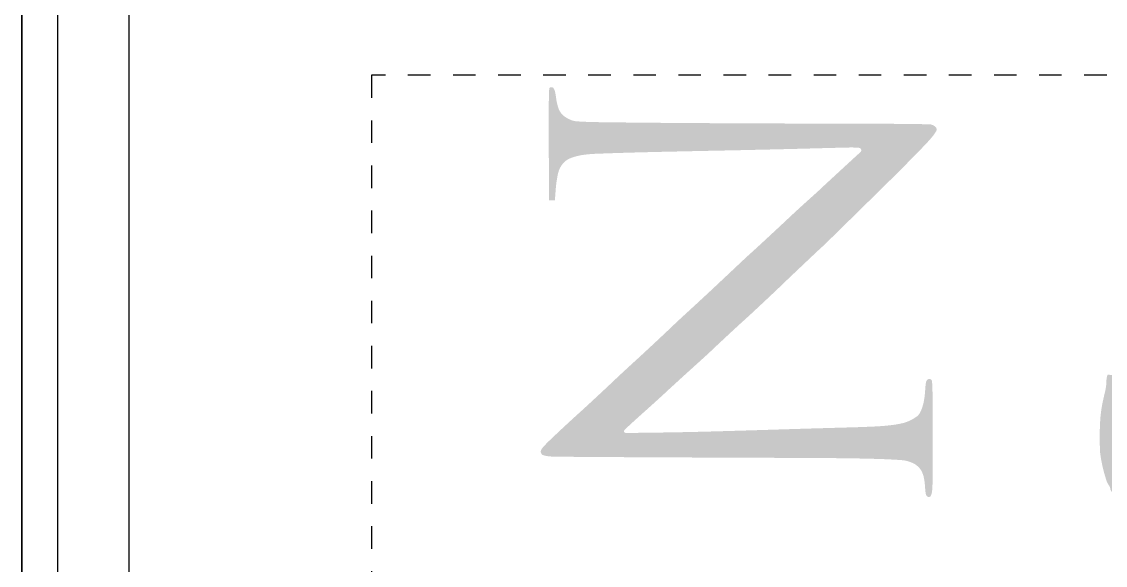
# Model space of a CAD drawing. Header units: inches. Extents: x 1062 to 6528, y -11616 to 5280.
# Drawn here: x 4770 to 4830.6, y -4556.4 to -4526 of the extents above; entities that cross this region are included whole.
import ezdxf
from ezdxf.enums import TextEntityAlignment as Align

# ---------------------------------------------------------------- set-up
doc = ezdxf.new("R2010")
doc.units = ezdxf.units.IN
doc.header["$LTSCALE"] = 24
doc.header["$MEASUREMENT"] = 0
doc.linetypes.add('DASH', pattern=[0.1236, 0.0618, -0.0618])
doc.linetypes.add('HIDDEN', pattern=[0.375, 0.25, -0.125])
doc.layers.get('Defpoints').update_dxf_attribs({"color": 3, "linetype": 'HIDDEN'})
doc.layers.add('TB', color=5, linetype='CONTINUOUS')
doc.styles.add('ROMANT', font='times.ttf')

# ---------------------------------------------------------------- blocks, each defined once
blk = doc.blocks.new('CAMDEN LOGO')
at = {"layer": 'TB', "true_color": 0x284b69}
h = blk.add_hatch(color=139, dxfattribs=at)
h.dxf.hatch_style = 1
edge = h.paths.add_edge_path()
edge.add_arc((107.1834845945577, 29.16286204242576), 0.1788230601192235, 134.9999653554437, 160.8934864134729)
edge.add_arc((108.2370124103554, 28.79791041466351), 1.293771735739953, 160.8934539102967, 166.9088165929871)
edge.add_arc((108.7525077246028, 28.67803587700288), 1.823021510219944, 166.9088583300401, 172.3264254826773)
edge.add_arc((110.3888024982643, 28.45757253249033), 3.474101360674132, 172.326490249373, 175.6700347105698)
edge.add_arc((112.2682913231274, 28.31527539486925), 5.358969185771497, 175.6701508376098, 179.586967306098)
edge.add_arc((6266.88984467935, -16.04665028835896), 6160.140398732012, 179.5870245829019, 179.6154432893948)
edge.add_arc((1956.273302107312, 12.88615021345063), 1849.426758968881, 179.6154573192836, 179.723860926038)
edge.add_arc((3458.924037394541, 5.644233173530694), 3352.094945103672, 179.7238646589813, 179.793307141626)
edge.add_arc((-3483.97340713532, 30.69028893399135), 3590.847675296449, 359.67574185303755, 359.7933127822847, ccw=False)
edge.add_arc((-34.19960697880288, 11.16664093147594), 141.0186295207984, 358.44728550581556, 359.67569525475926, ccw=False)
edge.add_arc((64.90822758718059, 8.480160132425425), 41.87439090129033, 356.11520234954054, 358.4472892644383, ccw=False)
edge.add_arc((104.5738081740074, 5.786601873558055), 2.117460192498756, 335.6774675575431, 356.1152966267387, ccw=False)
edge.add_arc((105.2352980182204, 5.487613219045699), 1.391538000028679, 318.80238699214186, 335.67751657252245, ccw=False)
edge.add_arc((105.4276560091821, 5.319230280578182), 1.135892912740424, 299.15331578634266, 318.8024022500477, ccw=False)
edge.add_arc((105.2467892803897, 5.643474224230914), 1.507170313855903, 282.5216304459708, 299.15329811145153, ccw=False)
edge.add_arc((104.7788353775677, 7.750520357822353), 3.66555495618572, 273.9591854960071, 282.52160600539037, ccw=False)
edge.add_arc((106.2432707559856, -13.40843179344253), 17.54401427840944, 93.959194572099, 95.33015163152021)
edge.add_arc((104.7126759006387, 2.997001562860675), 1.067334873280145, 95.3301081413037, 105.8886609806264)
edge.add_arc((104.4912448595587, 3.774923893028443), 0.2585117419823826, 105.8885602796253, 132.1184886196137)
edge.add_arc((104.4443049916072, 3.826839701111709), 0.1885217260355378, 132.1185118917909, 165.3449414300047)
edge.add_arc((104.4046405704657, 3.837212324371279), 0.1475234624399163, 165.3449802914053, 246.473559662997)
edge.add_arc((104.766740589831, 4.668932383975942), 1.054647864916191, 246.4734912224733, 265.6900255634798)
edge.add_arc((105.5304058002175, 14.80149205087255), 11.2159445320132, 265.6899222492971, 269.8078996585373)
edge.add_arc((108.0091952025896, 753.7368129803881), 750.1554230511179, 269.8078011305854, 270.010857320047)
edge.add_arc((107.9630822572444, 997.5441681120067), 993.9627825435495, 270.0108522722053, 270.1440076488109)
edge.add_arc((110.3787389781482, 36.43095891865536), 32.84653760575753, 270.1440384004512, 271.7120848261704)
edge.add_arc((110.9883814074465, 16.0348637154473), 12.44133328357687, 271.7121092485019, 274.0444253227857)
edge.add_arc((111.8550007590666, 3.778206901607717), 0.1540770661451856, 274.0444234647217, 327.7553193188945)
edge.add_arc((111.7130285020357, 3.867766605073626), 0.3219373123375512, 327.755273082088, 339.6031003766757)
edge.add_arc((111.8682240349253, 3.810059654903142), 0.1563603044911968, 339.6030344542111, 359.9376354983707)
edge.add_arc((111.8683657531492, 3.810059562971816), 0.156218586252297, 359.9376126398309, 380.283355433713)
edge.add_arc((111.7138028937607, 3.752936236671957), 0.3209995072036311, 20.28332662140201, 32.15538232838529)
edge.add_arc((111.8527654181871, 3.840294575583783), 0.1568591326087735, 32.15537607974653, 65.79750765779013)
edge.add_arc((111.6708122856744, 3.435477843654354), 0.6006873976864533, 65.79749782181176, 78.19565507335545)
edge.add_arc((111.439215097409, 2.327309922110288), 1.732797551315583, 78.19561808739142, 84.95982649322973)
edge.add_arc((110.3585773795912, -9.92542319497855), 14.03309212973144, 84.95980593119734, 86.4091406488968)
edge.add_arc((111.6056731017015, 9.947152829134922), 5.878575946409639, 261.2609292885709, 266.4091203076687, ccw=False)
edge.add_arc((111.275223840923, 7.797485448317701), 3.703658347492022, 253.9836580039154, 261.26098373384247, ccw=False)
edge.add_arc((110.9976809243426, 6.830620966750786), 2.697747319486883, 245.5839742175366, 253.983668579919, ccw=False)
edge.add_arc((110.2692985995272, 5.226100926019825), 0.9356391014137679, 227.0789437409686, 245.5838933292874, ccw=False)
edge.add_arc((110.0245652922786, 4.962930607560423), 0.5762604595960391, 216.0312614565147, 227.0789483575063, ccw=False)
edge.add_arc((111.7645363199026, 6.22854306556647), 2.727835248171252, 212.5444829994735, 216.0312351005976, ccw=False)
edge.add_arc((112.0795677876276, 6.429582733482818), 3.101548739674076, 209.0980340733478, 212.5444591736701, ccw=False)
edge.add_arc((111.8355282181938, 6.293761158418448), 2.822258905095265, 205.3988484442421, 209.0980010692937, ccw=False)
edge.add_arc((111.5569209650639, 6.161473348802502), 2.513840251206681, 192.2745579452254, 205.3988027075009, ccw=False)
edge.add_arc((116.2462048299831, 7.181713639119806), 7.312826958394083, 186.3562426120696, 192.2744975062187, ccw=False)
edge.add_arc((125.2536596743084, 8.185091149285398), 16.37599468278481, 182.5734416920197, 186.3562238678525, ccw=False)
edge.add_arc((201.711922334569, 11.62161657656432), 92.91144814088142, 181.5265953581216, 182.5734965596606, ccw=False)
edge.add_arc((-522.2749924266391, -7.673482909180592), 631.3325394832203, 1.526644584714503, 1.619234559370256)
edge.add_arc((-1157.688705592268, -25.63587077639343), 1267.000089588466, 1.619243368906109, 1.674247316182593)
edge.add_arc((-1154.502787493414, -25.54204247969349), 1263.812790201357, 1.674215337869576, 1.72921928514606)
edge.add_arc((-502.369948351834, -5.854851843476212), 611.3828511569953, 1.729268759834553, 1.823921382208564)
edge.add_arc((1141.892585869125, 46.50605307215366), 1033.713178200136, 181.5702542823865, 181.823959890436, ccw=False)
edge.add_arc((348.7177912109455, 24.7626010902122), 240.2404108129953, 180.8203282164413, 181.5702127026325, ccw=False)
edge.add_arc((1038.013183215666, 34.63121338243596), 929.6064434453377, 180.6687766018504, 180.82026662082, ccw=False)
edge.add_arc((108.5958073041265, 23.78223234993604), 0.1257502430896133, 108.59097908046999, 180.6687702466641, ccw=False)
edge.add_arc((108.5727603012283, 23.85075085864682), 0.05345950801077792, 63.03159813090667, 108.5909931441266, ccw=False)
edge.add_arc((108.354690664637, 23.42217961104816), 0.5343209024575492, 54.62212809091301, 63.03166408008718, ccw=False)
edge.add_arc((108.2486416791407, 23.27283255111442), 0.7174900364177469, 46.74749495307708, 54.622105953889616, ccw=False)
edge.add_arc((107.9968724602695, 23.00521767252812), 1.0849209317068, 40.9710034781254, 46.747486355015496, ccw=False)
edge.add_arc((117.1419163831488, 30.9467560439974), 11.02705083415082, 220.9709834156949, 221.5925265080509)
edge.add_arc((119.9027860725164, 33.39734708501427), 14.71863557404521, 221.5925851481191, 222.0931202821196)
edge.add_arc((118.9640106463939, 32.54931107743383), 13.45354096461608, 222.0931454105372, 222.5989517308444)
edge.add_arc((111.8544104927978, 26.01193750020954), 3.795193920104447, 222.5989388037276, 223.8963305760031)
edge.add_arc((105.998823996686, 20.37771806071092), 4.330833516840652, 42.61071198194509, 43.89618661049229, ccw=False)
edge.add_arc((82.41644147183615, -1.315539896528577), 36.37340217710416, 42.342347015079326, 42.610720323650526, ccw=False)
edge.add_arc((79.5703958867307, -3.90915898159156), 40.22396517860556, 42.06075389271223, 42.34241980298532, ccw=False)
edge.add_arc((77.21958404238103, -6.03039052356857), 43.39034159047688, 41.79470490289458, 42.06078638340108, ccw=False)
edge.add_arc((307.8340517020279, 200.1243064444259), 265.9360099800119, 221.7946908950063, 221.9438890837816)
edge.add_arc((287.2398649612651, 181.6173088897305), 238.2479351840592, 221.9438183095246, 222.1058507469904)
edge.add_arc((294.7856525752832, 188.4367966639053), 248.4186934751809, 222.1058414553211, 222.2392260149674)
edge.add_arc((121.0388880198352, 30.67597786823197), 13.73504653623092, 222.239264555003, 223.3377308282461)
edge.add_arc((89.66076747671741, 1.067703953572817), 29.40700178120393, 42.52366412241349, 43.33771913418332, ccw=False)
edge.add_arc((-151.571330637129, -220.1635621715378), 356.7236653834618, 42.39273121643862, 42.523594762624214, ccw=False)
edge.add_arc((-130.4688579573149, -200.8989222205865), 328.1502388200924, 42.237759192275576, 42.39268695647962, ccw=False)
edge.add_arc((-35.10602812786874, -114.314759399017), 199.3446233968124, 42.012734848521916, 42.23779259810652, ccw=False)
edge.add_arc((185.5797549704293, 84.48047008556631), 97.67685415579942, 222.0127446871507, 222.2327604128921)
edge.add_arc((181.028120664434, 80.3484335096249), 91.52940744096551, 222.2327039241249, 222.4637204288792)
edge.add_arc((174.4455642331768, 74.32426604690374), 82.60636744390881, 222.4637054972005, 222.6846379545657)
edge.add_arc((121.2001916653508, 25.21728416017905), 10.17318878999719, 222.684671249863, 223.7178217474974)
edge.add_arc((72.34990438352543, -21.49406995652313), 57.41602019289764, 43.08889157042978, 43.71776846798491, ccw=False)
edge.add_arc((-71.41202352150322, -155.9711782808732), 254.2702418346958, 42.88045655631299, 43.08878395324359, ccw=False)
edge.add_arc((-79.61513416175421, -163.5880707914908), 265.4643507963579, 42.683478274611275, 42.88034652459652, ccw=False)
edge.add_arc((88.20157202119208, -8.820837225936572), 37.17649860174775, 41.84374664510818, 42.68346983193322, ccw=False)
edge.add_arc((138.9660731366375, 36.63771126941984), 30.96683713115216, 221.843819832094, 222.9173057063885)
edge.add_arc((336.3959335342934, 220.2124349452296), 300.5558371835992, 222.9173642339673, 223.1195036916731)
edge.add_arc((316.8862767221135, 201.9430347746164), 273.8276181723393, 223.1194845242046, 223.3459173711633)
edge.add_arc((166.4547565723096, 59.95572151060063), 66.97008414828494, 223.34589716923, 223.9905875798431)
edge.add_arc((63.33962636554588, -39.58879996394697), 76.35417002093014, 43.51212361029832, 43.99065726536429, ccw=False)
edge.add_arc((-455.5859782456664, -532.2395673648431), 791.8879300503249, 43.42618149464403, 43.51212515988499, ccw=False)
edge.add_arc((-888.8414226581117, -942.3220833222329), 1388.442998762171, 43.37547287003417, 43.42612233829908, ccw=False)
edge.add_arc((108.7216689373445, 0.2178634695958692), 16.03137209478774, 42.150232064131615, 43.37543334136012, ccw=False)
edge.add_arc((132.9211827457511, 22.12237657344147), 16.60946372294042, 222.1502479482077, 224.4200033384968)
edge.add_arc((2240.75814425023, 2087.709005439629), 2967.816806088975, 224.4199768193362, 224.4775017807593)
edge.add_arc((1124.451704800851, 991.577131427721), 1403.32163128749, 224.4774465215137, 224.5931839862915)
edge.add_arc((200.73606212915, 80.88653750776524), 106.1678445795797, 224.5931969584653, 225.3579781846563)
edge.add_arc((251.520333829083, 132.3093737486891), 178.440594210085, 225.3579728830371, 225.9123657642528)
edge.add_arc((134.6167351159975, 11.6221147556914), 10.41718549774931, 225.9123876906579, 230.307122793298)
edge.add_arc((129.6998236971749, 5.698172262985764), 2.718541944666716, 230.3071798408554, 239.6604469985259)
edge.add_arc((128.4385784967963, 3.543226203767091), 0.2216374663924091, 239.6604447571947, 298.1549774641364)
edge.add_arc((128.438329349794, 3.543692024676119), 0.2221657308433068, 298.1549426977515, 315.8135390201397)
edge.add_arc((128.1446090445925, 3.829188253002911), 0.6317749520243219, 315.8134919882154, 323.9112852882499)
edge.add_arc((128.0781667630954, 3.877619339512563), 0.7139950645919823, 323.9112473914438, 331.6846774690076)
edge.add_arc((128.1970528893544, 3.813565480577864), 0.5789513388582752, 331.6846128411071, 340.7813817786476)
edge.add_arc((128.122374576642, 3.839598679297268), 0.6580372277681241, 340.7813615325799, 359.1362540223554)
edge.add_arc((-340.629869537288, 10.90616079462691), 469.4635434475383, 359.1363165435858, 359.3196629989137)
edge.add_arc((-119.2142530098017, 8.276949569908226), 248.0323171177617, 359.3196565082712, 359.7844392344984)
edge.add_arc((-1084.185387544246, 11.90798484186476), 1213.010283136557, 359.7844127728581, 359.9276522029898)
edge.add_arc((1538.089297265176, 8.598025659730155), 1409.266490665817, 179.8108179306473, 179.9277013107202, ccw=False)
edge.add_arc((2372.228708222452, 5.846183682431302), 2243.41044079846, 179.7283725719378, 179.8108784908723, ccw=False)
edge.add_arc((2255.969516769251, 6.398173722702012), 2127.149938951794, 179.6452013294228, 179.7283947976217, ccw=False)
edge.add_arc((911.0697118562366, 14.72706382714782), 782.2243441085733, 179.4696924637036, 179.6452466977958, ccw=False)
edge.add_arc((1700.023965560883, 7.427419748609594), 1571.212366348691, 179.3586414659008, 179.4697952694408, ccw=False)
edge.add_arc((193.566966861812, 24.29115995401318), 64.66098167470483, 178.2347632426, 179.3586682439083, ccw=False)
edge.add_arc((147.4196202227813, 25.71336404369222), 18.49172495234199, 176.0121888339601, 178.2347370368009, ccw=False)
edge.add_arc((130.2008493623307, 26.91373801462132), 1.231163906573235, 159.9444629801447, 176.0122406386602, ccw=False)
edge.add_arc((130.9790398175455, 26.62964699268886), 2.059588974596834, 146.4954576532338, 159.9445066440496, ccw=False)
edge.add_arc((130.1626192789099, 27.17011647187761), 1.080482364548207, 124.70096633700399, 146.4954323382763, ccw=False)
edge.add_arc((130.3141532246773, 26.95128267878707), 1.346660435992117, 105.6669872152774, 124.7009937279827, ccw=False)
edge.add_arc((131.0672400738713, 24.26616157794658), 4.135390456734808, 97.41953112825621, 105.66701966421971, ccw=False)
edge.add_arc((129.8035496266211, 33.97013814461351), 5.650521598504505, 277.4195319150219, 281.3500953404916)
edge.add_arc((130.7803476232875, 29.10389025894116), 0.6872058911268728, 281.3500657116726, 299.8944055050857)
edge.add_arc((131.0278582074907, 28.6733591857155), 0.1905989093956383, 299.894360695528, 341.7791225736551)
edge.add_arc((131.0111750550541, 28.67885117358256), 0.2081627787278186, 341.7790939469977, 380.9935607219388)
edge.add_arc((131.1149515178404, 28.71867386135287), 0.09700792867781037, 20.99355129019535, 87.24556805085882)
edge.add_arc((129.9912170628868, 5.362118578916153), 23.48058023461259, 87.24550029447232, 88.61714487863273)
edge.add_arc((129.6299204335255, -9.603644077267091), 38.45070338491603, 88.61711183142279, 90.01465316267148)
edge.add_arc((129.8266001448128, -773.6526694805887), 802.4997541026006, 90.0147443558059, 90.16829702192437)
edge.add_line((127.4693911907571, 28.8436226608018), (123.7720419683974, 28.83275870065572))
edge.add_line((123.7720419683974, 28.83275870065572), (123.7720419683974, 28.63752174950909))
edge.add_line((123.7720419683974, 28.63752174950915), (123.7720419683974, 28.44228479836252))
edge.add_line((123.7720419683974, 28.44228479836616), (124.4879107892666, 28.3893279467905))
edge.add_arc((123.9370789496015, 20.94318284579774), 7.466491316582362, 77.5947529513519, 85.76922587532022, ccw=False)
edge.add_arc((125.2109557392805, 26.73458322231906), 1.536644742138174, 51.20035202105902, 77.59470995147558, ccw=False)
edge.add_arc((125.406992244004, 26.9784072758184), 1.223786179445907, 20.6041103223061, 51.200330091208116, ccw=False)
edge.add_arc((122.8268628322785, 26.00838476964745), 3.980235243682368, 7.893429316603772, 20.604169162277117, ccw=False)
edge.add_arc((119.2783428086086, 25.51640678140998), 7.562697623005846, 2.339538188775691, 7.893391180748893, ccw=False)
edge.add_arc((-38.96417789954103, 19.05153972500401), 165.9372216668843, 1.7500159986564086, 2.339473678498905, ccw=False)
edge.add_arc((-184.9313262927808, 14.59156126760681), 311.9724907557733, 1.2715260200212128, 1.7500596750871864, ccw=False)
edge.add_arc((-2162.490181501591, -29.30461045915192), 2290.018470935783, 1.1615770495034212, 1.271584937719922, ccw=False)
edge.add_arc((797.0374626644052, 30.70389645945679), 670.1174883551624, 181.1616423048981, 181.2835677121994)
edge.add_arc((1335.764900377018, 42.77683301125947), 1208.980186951913, 181.2836665001276, 181.3620471234455)
edge.add_arc((1303.022833477289, 41.9993842983163), 1176.228891248738, 181.3620982135202, 181.4409372030204)
edge.add_arc((632.2128773449303, 25.12535328371078), 505.2067379863591, 181.4409136480309, 181.5891951047201)
edge.add_arc((-252.1024220440268, 0.5912043099392861), 379.4488295648026, 1.2770298316040112, 1.5891770453757772, ccw=False)
edge.add_arc((121.7562219605952, 8.92528479643292), 5.497305173565338, -5.19153580957061, 1.2770437596303168, ccw=False)
edge.add_arc((127.0698380213316, 8.442499215536571), 0.1618016773581313, 288.13832937885286, 354.8084986583263, ccw=False)
edge.add_arc((127.0694155000956, 8.443787983608132), 0.1631579395863091, 221.8710530837854, 288.138440318306, ccw=False)
edge.add_arc((90.5786471587171, -24.26434056494915), 48.84090155851101, 41.87113806683479, 42.57197785724159)
edge.add_arc((-417.5133437202767, -491.0204021059135), 738.7819803330781, 42.57197426823205, 42.66846035523164)
edge.add_arc((-665.5310344525287, -719.6311388216952), 1076.088434255445, 42.66843101986887, 42.73626922083112)
edge.add_arc((111.8261579817945, -1.394947694480635), 17.71825758080909, 42.73628207569283, 44.0247359908263)
edge.add_arc((127.2438958566563, 13.50666433187271), 3.723866431563908, 222.348824529685, 224.0248107951965, ccw=False)
edge.add_arc((212.2941204439476, 91.02917512065602), 118.8033189039548, 222.2116062216896, 222.3488868929842, ccw=False)
edge.add_arc((202.606592426484, 82.24158760293369), 105.7239499029584, 222.0276135408646, 222.211647545105, ccw=False)
edge.add_arc((235.4473024280805, 111.839990259833), 149.9345557938165, 221.8859281036725, 222.0275632525976, ccw=False)
edge.add_arc((74.70044894395232, -32.31856283584003), 65.9849647125493, 41.8858618024109, 42.24269962886398)
edge.add_arc((45.69129500283634, -58.66170603331452), 105.1703217466755, 42.24263029357603, 42.49427325607027)
edge.add_arc((49.75054548197659, -54.94273627654715), 99.66502879365183, 42.49423157646008, 42.74816636734656)
edge.add_arc((95.95443128951592, -12.23503809447729), 36.74645802375502, 42.74815771830681, 43.28284096265045)
edge.add_arc((268.2060379187697, 149.9891614792085), 199.8699127405774, 223.0295656862352, 223.2828129286093, ccw=False)
edge.add_arc((359.1922742997795, 234.9228129798824), 324.3376610451298, 222.853297184208, 223.0295389672494, ccw=False)
edge.add_arc((350.0896628440651, 226.4781281835798), 311.9211302652798, 222.6832658920333, 222.8533197344197, ccw=False)
edge.add_arc((164.9845806497642, 55.76816423240851), 60.11608018413653, 222.1073431526053, 222.6832791158953, ccw=False)
edge.add_arc((10.00249579870979, -84.30507674038104), 148.7857136363175, 42.10737099905595, 42.19423139663888)
edge.add_arc((43.44824213479023, -53.9845605089819), 103.6420357565935, 42.19427204968635, 42.30817604997991)
edge.add_arc((32.12254708578348, -64.29311368139926), 118.9566574251712, 42.30817922759439, 42.39137269579328)
edge.add_arc((117.4617977623393, 13.60877919590584), 3.407998324767223, 42.39125370166228, 43.47184409571043)
edge.add_arc((134.819994973881, 30.06486364680453), 20.51081698640746, 223.2714862927964, 223.4717922869712, ccw=False)
edge.add_arc((3003.092286216331, 2730.289874168502), 3959.825610723518, 223.2666279472817, 223.2714407927601, ccw=False)
edge.add_arc((1663.099669426472, 1469.017445932115), 2119.611397301437, 223.2560849663148, 223.2666273897377, ccw=False)
edge.add_arc((2726.474661806158, 2469.550273994576), 3579.690954875472, 223.2489409933859, 223.2560456700433, ccw=False)
edge.add_arc((-5164.130685798207, -4952.907318644302), 7253.338605971351, 43.24889594123355, 43.25256287112207)
edge.add_arc((-4725.803070243703, -4540.532903758842), 6651.52156017602, 43.25256281465348, 43.25645892766)
edge.add_arc((-4295.962721292934, -4136.094762081509), 6061.324189795595, 43.25650455417713, 43.26017148406565)
edge.add_arc((-353.5513274246796, -426.1255470265452), 647.7782931437257, 43.26020660519416, 43.27922880394882)
edge.add_arc((160.4235154753223, 57.86816979955975), 58.21041573286109, 222.8197181219849, 223.2792296579312, ccw=False)
edge.add_arc((577.1617374188527, 444.0386592925689), 626.3639095916271, 222.7392869293579, 222.8197302004907, ccw=False)
edge.add_arc((532.5959459522701, 402.859115103285), 565.6855392458333, 222.6490779881665, 222.7393761320067, ccw=False)
edge.add_arc((201.5015043123012, 97.8785256848467), 115.5336879702783, 222.3560200804271, 222.6491451285807, ccw=False)
edge.add_arc((99.94033667648546, 5.283282189575658), 21.90193292001228, 42.35604377052299, 42.888206014225)
edge.add_arc((76.58464848324456, -16.41123535956902), 53.77888796075946, 42.88822954602583, 43.16026977938857)
edge.add_arc((75.11513771559112, -17.78927940710193), 55.79345175800766, 43.16026821827018, 43.43047498925442)
edge.add_arc((92.11700970766105, -1.694324065388315), 32.38167611659623, 43.4305448578374, 43.8366569179647)
edge.add_arc((157.526674122958, 61.11172778695044), 58.29921684438725, 223.2231758720048, 223.8366976134675, ccw=False)
edge.add_arc((327.3816836540582, 220.7452728420166), 291.394890269808, 223.0370408655454, 223.2231375165034, ccw=False)
edge.add_arc((324.3863636371916, 217.9479862837705), 287.2965059581545, 222.8446858764292, 223.0369704673574, ccw=False)
edge.add_arc((177.56432097996, 81.77635233269012), 87.04809497085607, 222.3766567447256, 222.8446480213181, ccw=False)
edge.add_arc((-44.64369405284469, -120.9612018990399), 213.7490423837103, 42.37659894030911, 42.53427690065048)
edge.add_arc((33.24017516564709, -49.50792547953782), 108.0538778986913, 42.53423957424371, 42.79688331255365)
edge.add_arc((52.98692618583664, -31.22422838682948), 81.14239790908049, 42.79688316318232, 43.10238407859909)
edge.add_arc((70.65114719154008, -14.69304103827628), 56.94932330317607, 43.10244065106043, 43.50076050917487)
edge.add_arc((189.0781845156253, 97.69323694331428), 106.3162231171575, 223.1050508953094, 223.5008497466923, ccw=False)
edge.add_arc((310.1616045370665, 211.0217755133694), 272.1611876425347, 222.9089709030807, 223.1051516042173, ccw=False)
edge.add_arc((316.8219800291299, 217.2130595180577), 281.2547347674032, 222.7270200691435, 222.9089914266366, ccw=False)
edge.add_arc((141.4482457967151, 55.22960401947742), 42.51934460943302, 221.9924544590696, 222.7269838373995, ccw=False)
edge.add_arc((52.07077435825431, -25.22480211161783), 77.7355674176626, 41.99238875693673, 42.64212115593699)
edge.add_arc((32.78648917671399, -42.98365792334758), 103.9512233258666, 42.64206619733741, 43.16460280104654)
edge.add_arc((31.69026788164774, -44.01168892684623), 105.4540702458487, 43.16455699326023, 43.62750626205388)
edge.add_arc((100.5271027540493, 21.60379176327299), 10.35464258487134, 43.62748804068003, 46.17131617947165)
edge.add_arc((105.1278341910829, 26.39658741697102), 3.711027610040522, 46.1712884245233, 50.90943258737971)
edge.add_arc((107.1465948196783, 28.8815076240821), 0.5094306786198278, 50.90942724392011, 71.40659729768144)
edge.add_arc((107.2437451231735, 29.17029284737575), 0.204742171022067, 71.40669147681409, 108.1227927538707)
edge.add_arc((107.2766793518485, 29.06966686679979), 0.3106206456297188, 108.1228412149772, 134.9999254918013)
at = {"layer": 'TB', "true_color": 0xf59623}
h = blk.add_hatch(color=30, dxfattribs=at)
h.dxf.hatch_style = 1
edge = h.paths.add_edge_path()
edge.add_arc((108.4302264690996, -17.08170583287389), 9.729194289997839, 97.98157494425844, 101.6587316872977)
edge.add_arc((108.5303618008593, -17.56702440758394), 10.22473561381005, 101.6587052512629, 105.2013648821459)
edge.add_arc((108.33103323464, -16.83347106822171), 9.464582748303496, 105.2013194880834, 108.5368442431961)
edge.add_arc((105.6653931629289, -8.883707903670569), 1.079812544870331, 108.5368011255358, 125.0084199352826)
edge.add_arc((104.6577182798746, -7.445049709760639), 0.6766458431489247, 298.86025672974387, 305.00845203251276, ccw=False)
edge.add_arc((104.62956803412, -7.393971579715725), 0.7349674661107392, 293.0816997311156, 298.86024394552965, ccw=False)
edge.add_arc((104.6695987594985, -7.487905136844091), 0.6328598164021529, 287.10640633508746, 293.08168941205685, ccw=False)
edge.add_arc((104.8105585341937, -7.945920210357343), 0.1536443474856793, 269.9999749939869, 287.1064492291256, ccw=False)
edge.add_arc((104.8105585160019, -8.223921643008651), 0.1243570851643725, 90.00002251411682, 117.961512605697)
edge.add_arc((107.8706607925706, -13.98846862253762), 6.650782433103778, 117.9615390238171, 119.5676280226903)
edge.add_arc((107.2584061836924, -12.9092825526084), 5.410017233877528, 119.5676478746748, 121.9425875131627)
edge.add_arc((108.8811638031229, -15.51204558561741), 8.477217536662307, 121.942558353744, 123.6389408126456)
edge.add_arc((106.6965156811548, -12.22874088880079), 4.533516590993346, 123.6388595046158, 130.4419949157063)
edge.add_arc((109.2774517159314, -15.25683456896505), 8.51228300176134, 130.4419790885679, 134.6873398908352)
edge.add_arc((109.1009593464269, -15.07840261528074), 8.261309858604102, 134.6873534320992, 138.7968537977537)
edge.add_arc((104.1188387185866, -10.7164015097014), 1.639483857008952, 138.7968783615345, 152.4226968813167)
edge.add_arc((123.7171452885759, -20.9522773705086), 23.74981571903889, 152.4226708787544, 153.5314501531595)
edge.add_arc((109.0384719564536, -13.64381914141919), 7.352346021627807, 153.5314437092103, 156.1875571214739)
edge.add_arc((106.1568361693226, -12.37212151199228), 4.202577828514134, 156.187522223852, 159.6919173200747)
edge.add_arc((103.349672416779, -11.33327088055691), 1.209355657003255, 159.6918734672322, 168.5499710271003)
edge.add_arc((101.0161788669529, -10.86063562462343), 1.17152154105491, 343.8198606158855, 348.54998679180756, ccw=False)
edge.add_arc((100.914281219274, -10.83106983312618), 1.27762180792286, 339.3875496822932, 343.8198568789317, ccw=False)
edge.add_arc((101.0678656436821, -10.88883737775498), 1.113532610738785, 334.8652494430842, 339.38759123298576, ccw=False)
edge.add_arc((101.853110146415, -11.25725352418348), 0.2461576133910242, 321.0021253922331, 334.8652097546236, ccw=False)
edge.add_arc((102.1657625977487, -11.51041532619561), 0.1561388610178208, 141.0021135328392, 174.13675823895)
edge.add_arc((112.4232999035921, -12.56378210288662), 10.46762047846872, 174.1367364887562, 175.7680343730201)
edge.add_arc((112.0975712494746, -12.53968881641939), 10.14100198163326, 175.7679811609601, 177.9852586466283)
edge.add_arc((131.973100794723, -13.23891450015523), 30.02882718350915, 177.9851882129338, 178.9720446199866)
edge.add_arc((153.4389720317922, -13.62413841677957), 51.49815473307128, 178.9719790188806, 179.7456982859777)
edge.add_arc((106.9909290937931, -13.41798108075002), 5.049654287766894, 179.7457083410868, 184.0013788366472)
edge.add_arc((104.1263215778017, -13.61836031751747), 2.17804706198254, 184.0014551734934, 191.284046798254)
edge.add_arc((104.6709547795044, -13.50968632581467), 2.733416633403542, 191.2841132073663, 197.4263540321959)
edge.add_arc((91.88642489205722, -17.52257861632333), 10.66611727558869, 16.470918783938487, 17.42637766765381, ccw=False)
edge.add_arc((95.3306138686603, -16.50426777686008), 7.074544545946006, 15.171259883214418, 16.47094341309679, ccw=False)
edge.add_arc((93.74920381557058, -16.93308355750904), 8.713062391348267, 14.288042462016222, 15.171309825857406, ccw=False)
edge.add_arc((102.0169462870635, -14.82749980610421), 0.1814125796710472, 2.5901860794874665e-05, 14.288013176814673, ccw=False)
edge.add_arc((102.4283996658705, -14.82749991412859), 0.2300407991363798, 179.999952668346, 205.3817483860764)
edge.add_arc((174.4305038827424, 19.33333905277786), 79.92487081075166, 205.3816380905586, 205.792562980873)
edge.add_arc((171.8260359110482, 18.07464344694321), 77.03219591710584, 205.7925203666301, 206.2178837453141)
edge.add_arc((102.9417469632244, -15.84733954083057), 0.2484333518993211, 206.2179109255405, 230.5594091311607)
edge.add_arc((102.707235515868, -16.13242627910248), 0.1207144061595253, 34.757979609893084, 50.55936335467368, ccw=False)
edge.add_arc((99.18624460170031, -18.57575167769593), 4.406413418112962, 33.57862069863609, 34.75798661381981, ccw=False)
edge.add_arc((99.65057565845837, -18.26751035464994), 3.849084033076517, 31.96188233305378, 33.57874240592997, ccw=False)
edge.add_arc((98.12967752772965, -19.21646152781844), 5.641746704383095, 30.747866408573373, 31.961838031025025, ccw=False)
edge.add_arc((106.8011596777978, -14.05790680358442), 4.448114024182685, 210.7478904047096, 221.1083837783865)
edge.add_arc((117.2814976247819, -4.912603139795834), 18.35760943508399, 221.1084337724981, 224.7221228526427)
edge.add_arc((119.8843668173777, -2.334836724815915), 22.02091500843422, 224.7221648631922, 228.1692773573688)
edge.add_arc((121.3227280810333, -0.7278420484475703), 24.17760576387971, 228.1692934060898, 231.383146772431)
edge.add_arc((92.66149488188239, -36.60949787232525), 21.74580344274698, 50.82646355980978, 51.38314825873982, ccw=False)
edge.add_arc((98.01395642569514, -30.0405436979045), 13.27231516910318, 50.020670913737604, 50.82647543629997, ccw=False)
edge.add_arc((92.61388219857054, -36.48084038743949), 21.67697001671943, 49.602907205364374, 50.02070756674482, ccw=False)
edge.add_arc((106.5526117319314, -20.10120482756955), 0.169282040593691, 36.43252850263292, 49.60291607146843, ccw=False)
edge.add_arc((106.8211296224727, -19.90300072542178), 0.1644644554913218, 216.4325936767787, 229.5326244607178)
edge.add_arc((114.4301007529748, -10.98379707992294), 11.8883134537799, 229.5325124137667, 230.1451174293169)
edge.add_arc((112.3321699704957, -13.49691198491442), 8.61462133420502, 230.1451215421325, 231.1507706097412)
edge.add_arc((115.3926412543178, -9.697124494825772), 13.49364474558921, 231.1508215248343, 231.8693082461181)
edge.add_arc((96.06021459319345, -34.32555656117083), 17.8161362605947, 47.894177750146525, 51.869418589942484, ccw=False)
edge.add_arc((94.51037219303544, -36.04045676015554), 20.12760638970812, 44.26652340276149, 47.89418916418498, ccw=False)
edge.add_arc((95.13318173051721, -35.43337309194501), 19.25786947547325, 40.93691498326501, 44.26648223714011, ccw=False)
edge.add_arc((108.192307622031, -24.10646841267541), 1.970893491696336, 23.171709204460512, 40.93692388836848, ccw=False)
edge.add_arc((111.8147561703345, -22.55599999867209), 1.969421950998474, 203.1717561292153, 205.3523676916858)
edge.add_arc((112.532010737671, -22.21614877762451), 2.763117715635033, 205.3524454558837, 207.0442445028697)
edge.add_arc((112.3404196952824, -22.31395542054659), 2.548005496262247, 207.0442505382971, 208.7569040985147)
edge.add_arc((110.8019867473431, -23.15820920229456), 0.7931435691295642, 208.7569438425811, 212.84307500289)
edge.add_arc((109.0051591959436, -24.3180996267827), 1.345532433981121, 24.69084977151192, 32.84312012625941, ccw=False)
edge.add_arc((104.4610923152422, -26.40726333580452), 6.346847143073315, 22.11131958446981, 24.690895822962773, ccw=False)
edge.add_arc((102.4743162227005, -27.21447415184147), 8.491344413621373, 20.202543991870073, 22.111366043190003, ccw=False)
edge.add_arc((110.1360883901325, -24.39510446262543), 0.3273014084602462, 3.1693034827640076e-05, 20.202516087332185, ccw=False)
edge.add_arc((110.7913317592229, -24.39510432291738), 0.3279419606304077, 179.9999927779069, 190.2710569817959)
edge.add_arc((115.44405576179, -23.55198045467293), 5.056440506814058, 190.271149972805, 191.6659412087)
edge.add_arc((115.6296446581855, -23.5136572702684), 5.245944873275704, 191.6659905167397, 193.263370982506)
edge.add_arc((117.0045806991939, -23.18956131864334), 6.658562055218707, 193.2633945579814, 194.5992878232564)
edge.add_arc((108.5300577162689, -25.39689539748136), 2.098712836192122, 9.750461474040208, 14.5992526634397, ccw=False)
edge.add_arc((106.1158798022125, -25.81174290829236), 4.548274727210485, 7.03105078060122, 9.750410033834612, ccw=False)
edge.add_arc((106.0408089945895, -25.82100182014219), 4.623914357074134, 4.321087649697915, 7.031051713386603, ccw=False)
edge.add_arc((108.1795873326228, -25.65939820371548), 2.479039417117235, -2.3718027819086274e-05, 4.321170201642474, ccw=False)
edge.add_arc((107.9580405739716, -25.6594012513078), 2.700586175767579, -8.513400472185083, 4.288562610099689e-05, ccw=False)
edge.add_arc((102.2469492981081, -24.80451205820455), 8.475306869769808, 347.8564449567801, 351.4866311004834, ccw=False)
edge.add_arc((101.4485172348914, -24.63270138719164), 9.292015303793399, 344.66477751332775, 347.85640445837987, ccw=False)
edge.add_arc((109.526446068614, -26.84790999165349), 0.9158536885933681, 327.17403169988785, 344.66471137440635, ccw=False)
edge.add_arc((111.0810834470803, -27.85080327363423), 0.9341982873154147, 147.1740154825746, 151.4523672426872)
edge.add_arc((111.0032103180392, -27.80843650270882), 0.8455463414589781, 151.4524415732138, 156.0629838376057)
edge.add_arc((110.8920245305044, -27.75907967457775), 0.723897766324025, 156.062991547844, 160.6726174506462)
edge.add_arc((110.3068714424908, -27.55384783931569), 0.1037975787593774, 160.6726882817858, 180.0000474385746)
edge.add_arc((109.9356678014456, -27.55384787092916), 0.2674060622853574, 324.90366397522166, 359.9999883595974, ccw=False)
edge.add_arc((101.2837233183427, -21.4739740390078), 10.84195140243065, 322.4661126380995, 324.90361237083374, ccw=False)
edge.add_arc((104.0870672433484, -23.62768380432405), 7.306813086178056, 318.75110612547786, 322.46606824865273, ccw=False)
edge.add_arc((107.8056595016942, -26.88867136241802), 2.36090889807866, 310.12774783548605, 318.7510453953312, ccw=False)
edge.add_arc((106.8851710849176, -25.79662884621703), 3.789144096709225, 304.5546429845761, 310.127736016097, ccw=False)
edge.add_arc((103.487261107106, -20.86273121154235), 9.779898480489466, 301.8091771205203, 304.5546595355688, ccw=False)
edge.add_arc((99.95545919068445, -15.16853280593872), 16.48045967035354, 300.223444643791, 301.8091373341948, ccw=False)
edge.add_arc((108.115433599206, -29.17558541119027), 0.2698858053109773, 270.000052171849, 300.22338762658353, ccw=False)
edge.add_arc((108.1154337450535, -29.5958658109341), 0.1503945944324208, 89.9999619405082, 105.82461125214)
edge.add_arc((109.7792280749409, -35.46599180569237), 6.251754341776168, 105.8245440076474, 106.904676045645)
edge.add_arc((109.4981336264964, -34.54105073486127), 5.28504338528042, 106.9047444222987, 108.4338314968118)
edge.add_arc((110.3132678267248, -36.98659108747975), 7.862854740021734, 108.4338803843129, 109.5692442631276)
edge.add_arc((106.987185953878, -27.62997921966317), 2.067352018645451, 274.21591370303963, 289.56925819037235, ccw=False)
edge.add_arc((106.2629117087727, -17.80445422844062), 11.91953525563614, 270.01586309267987, 274.21586104087436, ccw=False)
edge.add_arc((106.2629603523565, -17.96154793803984), 11.76244153859181, 265.72946763709155, 270.0158380060552, ccw=False)
edge.add_arc((105.5732451508902, -27.19798591606761), 2.50028770802233, 252.2094115775719, 265.72949005530893, ccw=False)
edge.add_arc((102.0581776797972, -38.15233087230555), 9.004205881290611, 72.2094306835141, 73.30445928871252)
edge.add_arc((102.8810955833287, -35.40863493558729), 6.139758069039214, 73.30448100048534, 74.76344102163625)
edge.add_arc((102.6301665534766, -36.32991239884618), 7.094597082845174, 74.76350229462209, 75.81865391489222)
edge.add_arc((104.3219747585827, -29.63478693797245), 0.1890254236911453, 75.81869476365326, 90.229499828657)
edge.add_arc((104.3207239304129, -29.32245365652474), 0.1233103623964984, 247.4693893723134, 270.2293891912196, ccw=False)
edge.add_arc((107.2409715549138, -22.282962117138), 7.744483980778678, 246.2981292442885, 247.4694739613107, ccw=False)
edge.add_arc((106.5154621817974, -23.93556052844153), 5.93964455315786, 244.4709354064673, 246.29817368894982, ccw=False)
edge.add_arc((107.9749175129728, -20.8797308019094), 9.326103645077847, 243.1678361169911, 244.4709572827963, ccw=False)
edge.add_arc((105.2853926872895, -26.19666499425929), 3.367636309113345, 234.1118084814088, 243.1678467736558, ccw=False)
edge.add_arc((105.6961215993679, -25.62901585321376), 4.068295845939577, 226.252560565825, 234.1118343833596, ccw=False)
edge.add_arc((105.6029069037613, -25.72640556204024), 3.933485850636266, 218.2712008735588, 226.2524834582155, ccw=False)
edge.add_arc((104.7021437337289, -26.43705170441572), 2.786144476780941, 207.9356195904087, 218.271182897933, ccw=False)
edge.add_arc((105.0290275930274, -26.26371395092499), 3.156143171714947, 199.5622682467639, 207.9356418271717, ccw=False)
edge.add_arc((108.0724331341835, -25.18225845711859), 6.385982683675327, 194.6200581417351, 199.5623133830969, ccw=False)
edge.add_arc((107.960946489954, -25.21133861693781), 6.270765811932734, 189.6654470775296, 194.6200724385318, ccw=False)
edge.add_arc((104.3063225478327, -25.83376998259789), 2.563516567106146, 180.0000419361928, 189.665376945473, ccw=False)
edge.add_arc((98.3246532384801, -25.83377303847325), 3.418152742246339, 1.977228075794672e-05, 6.0792800357363)
edge.add_arc((101.4266383008899, -25.50340131077289), 0.2986244436299564, 6.079337107423635, 42.35731192775921)
edge.add_arc((101.5847213250263, -25.35926770584453), 0.08469749677711762, 42.35740973661878, 126.8675258660544)
edge.add_arc((101.9013379464022, -25.7814590309554), 0.6124205301286721, 126.8675583604846, 146.7661917453965)
edge.add_arc((102.0690506816563, -25.891349006919), 0.8129283064961039, 146.7661655495868, 177.5532679657615)
edge.add_arc((207.7246804233164, -30.40606408339275), 106.5649720140685, 177.5532131056727, 178.5146306462453)
edge.add_arc((222.5631982366549, -30.79099010332058), 121.4084816703408, 178.5145563955589, 179.366196942252)
edge.add_arc((101.7660791567723, -29.45468391281381), 0.6039714389998356, 179.3661942875255, 215.7605971059485)
edge.add_arc((101.6216495678773, -29.55869872540993), 0.4259855199282654, 215.7606162932668, 233.0760684444962)
edge.add_arc((103.2730847068642, -27.36110832496567), 3.174920147452711, 233.076042556225, 237.0134794495842)
edge.add_arc((103.6038305417987, -26.85153103554742), 3.782424732775414, 237.0135697907758, 240.3073919430068)
edge.add_arc((101.8224078120538, -29.97563422217164), 0.1861088869774632, 240.3073589623541, 269.7265116583202)
edge.add_arc((101.82070881458, -30.33155865105917), 0.1698195969495123, 74.93952298064221, 89.72649126253998, ccw=False)
edge.add_arc((101.6220943058897, -31.06967636504598), 0.9341922042299148, 70.75457560449809, 74.93945252801967, ccw=False)
edge.add_arc((101.5744515825436, -31.20614393711995), 1.078737101454687, 66.61125034125712, 70.75465881354847, ccw=False)
edge.add_arc((101.5779355096211, -31.19808899090455), 1.069961002867024, 62.44241671945599, 66.61125615275222, ccw=False)
edge.add_arc((102.7953892821879, -28.86511262980397), 1.561573224496977, 242.4423672850688, 251.2878785678148)
edge.add_arc((106.2449045842604, -18.68109573778381), 12.313938353906, 251.2878158608609, 253.2195546150393)
edge.add_arc((106.0355026315756, -19.37547997998431), 11.58866691959713, 253.2196187722868, 255.3268981553469)
edge.add_arc((103.9354769668253, -27.39563495302437), 3.298130532597686, 255.3269181466014, 260.6970706668006)
edge.add_arc((101.9690427242467, -39.40003560957595), 8.866264181214772, 79.83323231347441, 80.6970193952933, ccw=False)
edge.add_arc((97.00210740923558, -67.09719686555795), 37.00526181907323, 79.5343586447197, 79.83321326126759, ccw=False)
edge.add_arc((96.26467565296298, -71.08967808940794), 41.06527560172831, 79.23764180093451, 79.53443377290313, ccw=False)
edge.add_arc((97.6520653244861, -63.79055886047078), 33.63547132312893, 78.89291285693162, 79.23760400658352, ccw=False)
edge.add_arc((104.8546456943341, -27.10273159359204), 3.752679654803385, 258.8928832899692, 267.1225186329354)
edge.add_arc((105.6404198081573, -11.47013429661897), 19.40501300185174, 267.1224580846726, 269.5583537169241)
edge.add_arc((105.640409735227, -11.47092024837573), 19.40422699580358, 269.5583655705252, 271.9944903600031)
edge.add_arc((106.1849391061496, -27.10735444922429), 3.758314214719462, 271.994513124894, 280.2159084989157)
edge.add_arc((81.53664116490017, 109.6650548019567), 142.7339614475087, 280.2158493399484, 280.4995778951455)
edge.add_arc((104.5784344394715, -14.66241841191183), 16.28932995588228, 280.4995587790049, 281.9003085543243)
edge.add_arc((106.6781674867052, -24.62608889765724), 6.106815118274237, 281.9002873393563, 284.3629943339243)
edge.add_arc((107.705008130376, -28.63611021689749), 1.967410247008587, 284.3629265541549, 290.0917693707266)
edge.add_arc((76.3128903137549, 57.1852267015195), 93.34994102547216, 290.0917388129199, 290.4153451605471)
edge.add_arc((105.1144642303943, -20.19645396966743), 10.78205887040728, 290.415387570738, 291.9994760560351)
edge.add_arc((107.5344229531738, -26.18621743181254), 4.321914402025853, 291.9994648451601, 294.5196900040137)
edge.add_arc((109.108290704231, -29.63661163312176), 0.529516764347789, 294.5196617348458, 306.3476032475987)
edge.add_arc((109.8916900028944, -30.70122422326736), 0.7922677976140098, 122.08099251800621, 126.3476600007586, ccw=False)
edge.add_arc((110.8229244520544, -32.18684474306681), 2.545626268701722, 120.29281036375119, 122.08086077112401, ccw=False)
edge.add_arc((110.9315220394446, -32.37274165972357), 2.760919323882944, 118.5265219062446, 120.2928012265636, ccw=False)
edge.add_arc((110.5537737440291, -31.67778460299385), 1.969933176479441, 116.2517053366912, 118.52650225995811, ccw=False)
edge.add_arc((107.5404317308185, -25.56778911659089), 4.842722321374236, 296.2517010955304, 299.3358613085369)
edge.add_arc((108.5670736763541, -27.39456066829396), 2.747230019686877, 299.3358323278158, 304.0508388397401)
edge.add_arc((107.9657265903579, -26.50472093882021), 3.821210029723674, 304.0507536524212, 307.8992931521796)
edge.add_arc((100.6795114962133, -17.14490146046566), 15.68270871519506, 307.899235141147, 309.247045520027)
edge.add_arc((107.5067442824857, -25.50190183218623), 4.891482523015284, 309.2470849113071, 314.9720340471573)
edge.add_arc((104.746081338948, -22.7385471298106), 8.797553323569552, 314.9720547846873, 318.661125972252)
edge.add_arc((104.9339107017095, -22.90378173219844), 8.547388691105919, 318.6611085841456, 322.208121652605)
edge.add_arc((110.4344706013662, -27.16920301019118), 1.586786857325814, 322.2080748396463, 334.551845283418)
edge.add_arc((114.9897190888996, -29.33689017975038), 3.457928838156476, 152.8240278246736, 154.551806618521, ccw=False)
edge.add_arc((121.1502191571426, -32.49969889408564), 10.3828923798854, 152.0628796599473, 152.8239939968869, ccw=False)
edge.add_arc((121.8101312258086, -32.84965878806091), 11.12985681393159, 151.3097554632279, 152.0628484785741, ccw=False)
edge.add_arc((118.6441613657671, -31.11704003909355), 7.520794209326225, 150.2995324720632, 151.3097651133754, ccw=False)
edge.add_arc((109.4580914607404, -25.87729480900336), 3.054592799021095, 330.2994653756284, 337.7459827213249)
edge.add_arc((107.2277619989809, -24.96465927114784), 5.464421243733248, 337.7459719816916, 342.5636081271051)
edge.add_arc((104.6144452457493, -24.14388391303928), 8.203599339644606, 342.5636861808227, 346.4498010104271)
edge.add_arc((93.13133239160379, -21.3764150379296), 20.01549016184027, 346.4498720296449, 348.445777344852)
edge.add_arc((109.8970320921953, -24.80396397099989), 2.903015818867279, 348.4458233818623, 357.1581457121133)
edge.add_arc((107.2653742641005, -24.67332782670584), 5.537914057199472, 357.1581506426863, 362.5310518498235)
edge.add_arc((106.3577757052835, -24.71344554843361), 6.446398826230058, 2.531036613646689, 7.553009895408931)
edge.add_arc((105.6846976299294, -24.80268973605862), 7.125367618254748, 7.552995365469626, 12.21164640555126)
edge.add_arc((101.596576178561, -25.68742929338836), 11.30812999320828, 12.21157977636527, 15.78402603413765)
edge.add_arc((106.2641740331328, -24.36802713229267), 6.457636018929736, 15.78393630919405, 21.21845350794982)
edge.add_arc((107.4576403939272, -23.904659052357), 5.17737357250339, 21.21834295099071, 27.3321853824476)
edge.add_arc((108.3202041060495, -23.45883714072667), 4.206408416419822, 27.33211536625158, 34.47618851852327)
edge.add_arc((221.65512066876, 54.36474066013935), 133.2756361348731, 214.4145300694643, 214.4761803267333, ccw=False)
edge.add_arc((363.193412225899, 151.3308533769356), 304.8434506931924, 214.3813125857217, 214.4145441376064, ccw=False)
edge.add_arc((369.8448171532182, 155.8819918544514), 312.9028581744275, 214.3483120684453, 214.3813144372167, ccw=False)
edge.add_arc((252.9416047870345, 75.99138633858081), 171.3088261278421, 214.296484959136, 214.3482803429339, ccw=False)
edge.add_arc((108.567609560977, -22.48088907888032), 3.449977723145578, 34.2963680853502, 43.8539475894386)
edge.add_arc((80.41691141112187, -49.52728926515394), 42.48803056085889, 43.85387425786203, 45.37425275935262)
edge.add_arc((84.22820892786422, -45.66580916019458), 37.06244143526099, 45.37418309513144, 47.17140026636871)
edge.add_arc((102.0132222218226, -26.47895579832456), 10.90059823192361, 47.1713781325918, 51.6419444727665)
edge.add_arc((159.0127623476174, 45.54488833905177), 80.94917966044683, 231.4022500647818, 231.6419755188354, ccw=False)
edge.add_arc((141.0763398083491, 23.07447059374451), 52.1979200853449, 231.069220168313, 231.402223004497, ccw=False)
edge.add_arc((153.4573348217209, 38.40140488627654), 71.90081206400312, 230.8656327469669, 231.069147302304, ccw=False)
edge.add_arc((108.7266893964979, -16.57223828891509), 1.028165125212501, 226.6101312045253, 230.8655725959774, ccw=False)
edge.add_arc((107.4553352848134, -17.91713170545896), 0.8225319270246566, 46.61002873165905, 50.61161764873162)
edge.add_arc((105.444402400527, -20.36629726518746), 3.991484909329549, 50.61164926147893, 51.85197618685336)
edge.add_arc((105.1475385644717, -20.74423647683611), 4.472074323287019, 51.85187779401019, 53.09060048448512)
edge.add_arc((105.4561551745765, -20.33333610271174), 3.958183936640654, 53.09058265441766, 54.44801838896875)
edge.add_arc((113.2669600559129, -9.403989414837469), 9.475329822537793, 232.76787087694441, 234.4479822174286, ccw=False)
edge.add_arc((125.50975372826, 6.706463827708347), 29.70977324417529, 232.0509131625068, 232.7677956176962, ccw=False)
edge.add_arc((153.7603576491756, 42.93177749575923), 75.64853653013314, 231.7643807036969, 232.05085945205468, ccw=False)
edge.add_arc((107.1774084087911, -16.18892649303385), 0.3808223356473688, 219.6155610081328, 231.7643959157278, ccw=False)
edge.add_arc((106.7203097174579, -16.56728075293429), 0.2125503630866793, 39.61559917741354, 49.68515042024625)
edge.add_arc((75.24961904386328, -53.65680846745315), 48.85448122072527, 49.68519157178972, 49.90039445639124)
edge.add_arc((90.69886833803048, -35.31001729664038), 24.86940148315581, 49.90045163052888, 50.39525721359554)
edge.add_arc((79.67326447163032, -48.63543278639551), 42.16479504888293, 50.39525365719514, 50.72848567601298)
edge.add_arc((115.300115067058, -5.063748230241089), 14.11809914118193, 225.9919449047716, 230.7284854711685, ccw=False)
edge.add_arc((111.3305275667917, -9.173202370056828), 8.404497978233291, 219.0068576007178, 225.9920287589896, ccw=False)
edge.add_arc((109.5538248869261, -10.61228471688409), 6.118096785658587, 210.8727807953035, 219.0069685320923, ccw=False)
edge.add_arc((106.5301450765082, -12.41996477798327), 2.595264572909143, 195.4341946254005, 210.8728673626701, ccw=False)
edge.add_arc((121.783105374514, -8.208813633116534), 18.41887325795447, 193.9362467260166, 195.434166255827, ccw=False)
edge.add_arc((106.4705983860922, -12.00856252449117), 2.641960952061803, 187.6569589174272, 193.9361506201473, ccw=False)
edge.add_arc((105.6772034488386, -12.11522697887827), 1.841428109331547, 179.7008532648395, 187.6569561720984, ccw=False)
edge.add_arc((109.3776088012673, -12.13454374134042), 5.541883879854303, 176.2019943198, 179.7008903051133, ccw=False)
edge.add_arc((108.6033826698322, -12.08314991301145), 4.765953839080209, 171.2702388615878, 176.2019565709066, ccw=False)
edge.add_arc((107.758894005442, -11.95347235268926), 3.911566705562119, 165.5510689541765, 171.2702920829612, ccw=False)
edge.add_arc((107.6323596283246, -11.92086729061967), 3.780899040613696, 159.7285695070505, 165.5510886986657, ccw=False)
edge.add_arc((107.9174334959989, -12.0261622082335), 4.084797263198275, 154.2339817827067, 159.7285108276862, ccw=False)
edge.add_arc((105.4944838149331, -10.85663405619593), 1.39435468708088, 140.3154423439843, 154.2340138663037, ccw=False)
edge.add_arc((111.4383919252386, -15.78863995437646), 9.118001869819357, 136.838620712604, 140.3155202140515, ccw=False)
edge.add_arc((112.1612545674752, -16.46651370600861), 10.10898280931041, 133.7256842204853, 136.8387162280607, ccw=False)
edge.add_arc((105.7102289946515, -9.721956537325099), 0.775988523293034, 113.3653973742694, 133.7256925123553, ccw=False)
edge.add_arc((104.5797979954268, -7.105354481462342), 2.074358922680168, 293.3654443561561, 295.2932872735613)
edge.add_arc((104.1531355013785, -6.202469243073182), 3.072979289748373, 295.2932873974603, 296.7293300210425)
edge.add_arc((104.2459611673694, -6.38680494040139), 2.866590691314216, 296.7293977439223, 298.1817117227618)
edge.add_arc((105.1443082280193, -8.063497251367579), 0.9644012824946281, 298.18163491815, 301.4539182777984)
edge.add_arc((106.4604351489124, -10.21510696478836), 1.557822821501779, 111.11554620686971, 121.45385412083331, ccw=False)
edge.add_arc((107.2395237189539, -12.23252167785986), 3.720446488365364, 105.72094295117509, 111.115604541941, ccw=False)
edge.add_arc((107.4511608967059, -12.98439050067194), 4.501533565280002, 100.7406588449187, 105.72094065823339, ccw=False)
edge.add_arc((107.5898985445865, -13.71578426974426), 5.245969580244967, 96.30035189822138, 100.7406774987715, ccw=False)
edge.add_arc((107.5425658847189, -13.28708097838788), 4.814661230326971, 88.92273813407343, 96.30034349084809, ccw=False)
edge.add_arc((107.4379730370511, -18.8490939682541), 10.37765755993166, 84.76830568301767, 88.92271134019501, ccw=False)
edge.add_arc((107.4594175559168, -18.61495387952939), 10.14253748740343, 80.69045345467521, 84.76833663984218, ccw=False)
edge.add_arc((108.698434015364, -11.0566332949758), 2.483335711390665, 69.08791549497982, 80.69047242686668, ccw=False)
edge.add_arc((104.1492314593643, -22.96224967583819), 15.2284895081763, 67.76045853548482, 69.08787231167662, ccw=False)
edge.add_arc((107.0877703952419, -15.77572352896712), 7.464394639044237, 65.49746931118631, 67.76034988023912, ccw=False)
edge.add_arc((107.9907487174114, -13.79452890569885), 5.287125251606636, 62.9727938768724, 65.49737298751779, ccw=False)
edge.add_arc((110.0177245920149, -9.82102975562762), 0.8264832919969085, 53.02492100843989, 62.9727792206445, ccw=False)
edge.add_arc((109.1540348957524, -10.96822790629474), 2.262458043974348, 45.34909406817832, 53.02500301104192, ccw=False)
edge.add_arc((104.4030746551334, -15.77746008365645), 9.022660507189451, 42.603941763910484, 45.349195028726, ccw=False)
edge.add_arc((97.29322366478664, -22.31624845599899), 18.68214985615342, 41.26081072681188, 42.60403760131828, ccw=False)
edge.add_arc((111.2230066803077, -10.09550621291456), 0.1514888903020377, 2.6018798848781444e-06, 41.26083258887547, ccw=False)
edge.add_arc((111.591234162629, -10.09550630984299), 0.2167385920203852, 179.9999725581037, 193.7950087176392)
edge.add_arc((112.5714026091864, -9.85484402918334), 1.226019780271666, 193.7950248358894, 197.6211106859881)
edge.add_arc((112.7466686326297, -9.799173516272248), 1.409914818211291, 197.6211793114716, 201.426415278246)
edge.add_arc((112.7374598752094, -9.80279101123213), 1.400021008484821, 201.4262734099585, 205.2516719022741)
edge.add_arc((110.7490857483581, -10.74064025704106), 0.7984313735774143, 16.497025080714707, 25.251684748089986, ccw=False)
edge.add_arc((106.5422282730578, -11.98652901592524), 5.18590087398401, 14.299438503508384, 16.497008069446792, ccw=False)
edge.add_arc((105.8875787082325, -12.15338124739409), 5.861478937427093, 12.068096746408287, 14.299353085511086, ccw=False)
edge.add_arc((105.8336471797202, -12.16491640469647), 5.916630271056492, 9.852467387537217, 12.068140741426078, ccw=False)
edge.add_arc((116.9532991992892, -10.23373242518736), 5.369473246056887, 189.8524517939399, 193.9862377138008)
edge.add_arc((112.5936912572815, -11.3195940739644), 0.876670454003966, 193.9861423982404, 209.7715593887582)
edge.add_arc((111.9976808230949, -11.66053976949505), 0.1900319720067699, 209.7715398071622, 250.3447527881966)
edge.add_arc((111.9720635962367, -11.73226210727594), 0.113872034710848, 250.3447989790151, 309.6901506411883)
edge.add_arc((111.9568230292625, -11.71389855113964), 0.1377361306660618, 309.6902085050814, 349.8046729889978)
edge.add_arc((108.8132136779368, -11.14854220574969), 3.331778639933208, 349.8047333586064, 353.7850147082929)
edge.add_arc((105.9753984733234, -10.8395123543028), 6.186370481967012, 353.7850747845839, 357.042464264467)
edge.add_arc((72.81012149222715, -9.126023141934667), 39.39588180799588, 357.0424389791294, 357.8718490624009)
edge.add_arc((247.844815641266, -15.63057889801004), 135.7596302418505, 177.6616002660002, 177.8717611263469, ccw=False)
edge.add_arc((300.25591225069, -17.77075348981427), 188.2144050014815, 177.4970638873058, 177.6616173377902, ccw=False)
edge.add_arc((285.561043803662, -17.12834082155743), 173.505501143375, 177.3309280561054, 177.4970857875811, ccw=False)
edge.add_arc((164.3389848211918, -11.47727043828982), 52.15179423492798, 176.9240870679792, 177.3308866752981, ccw=False)
edge.add_line((112.2623248028349, -8.678856020330812), (112.3028867762509, -7.924028316649697))
edge.add_line((112.3028867762532, -7.924028316649725), (112.1478163135407, -7.882527123340367))
edge.add_arc((111.9683143474849, -8.553242677712632), 0.6943200347819306, 75.01719520596306, 81.52905565617525)
edge.add_arc((111.716624637289, -10.24321324814477), 2.40293006610621, 81.52910272173973, 84.11303288691234)
edge.add_arc((111.692313764177, -10.47903873068864), 2.640005321552327, 84.11314311320115, 86.66063772948341)
edge.add_arc((111.7297697569866, -9.837115961095975), 1.996990707782687, 86.66065128596563, 89.80118014889446)
edge.add_arc((111.7408862365546, -6.63396897328974), 1.206175569764315, 263.92019467802265, 269.8011174727206, ccw=False)
edge.add_arc((112.0082238251252, -4.124078886234003), 3.73026305544361, 261.38526644447415, 263.92015753893065, ccw=False)
edge.add_arc((112.0543015506246, -3.819962358710001), 4.03785047241847, 258.8846865196055, 261.3852042950099, ccw=False)
edge.add_arc((111.8241849999822, -4.991226157815248), 2.844195365625043, 255.6329981481403, 258.8846592053957, ccw=False)
edge.add_arc((107.7868958198669, -20.75312898695924), 13.42655399386229, 75.63301849116877, 78.54417505909201)
edge.add_arc((108.7859946822882, -15.82298222298905), 8.396191616147664, 78.54422208408222, 82.68236106518349)
edge.add_arc((108.7258193438947, -16.29153883378407), 8.868596494239958, 82.68232754800052, 86.6921645371203)
edge.add_arc((108.2776740733207, -24.0448677150753), 16.63486605720492, 86.69207065360379, 89.19625492176098)
edge.add_arc((108.1799397429322, -31.00999058690692), 23.60067459740579, 89.19620348016035, 90.25800126908717)
edge.add_arc((108.1695011560187, -28.69474631410841), 21.2854067928866, 90.25796617609619, 91.40524728149492)
edge.add_arc((108.1209611759969, -26.71534144699498), 19.30540685417549, 91.40529777975655, 92.49001337787074)
edge.add_arc((107.3746491068796, -9.553309743787082), 2.127155665933933, 92.49005119357629, 97.98160256923039)
at = {"layer": 'Defpoints', "linetype": 'DASH'}
blk.add_lwpolyline([(-132, 40.5), (-132, -40.5), (132, -40.5), (132, 40.5)], close=True, dxfattribs=at)
blk = doc.blocks.new('TB CAMDEN 11X17')
at = {"layer": 'TB', "color": 2}
blk.add_line((-126, 18), (-126, 1038), dxfattribs=at)
for points in [[(-126, 18), (-18, 18), (-18, 1038), (-126, 1038)], [(-124, 20), (-20, 20), (-20, 1036), (-124, 1036)]]:
    blk.add_lwpolyline(points, close=True, dxfattribs=at)
at = {"layer": 'TB', "color": 6}
blk.add_lwpolyline([(-120, 24), (-24, 24), (-24, 1032), (-120, 1032)], close=True, dxfattribs=at)
at = {"layer": 'TB', "linetype": 'DASH', "xscale": 0.85, "yscale": 0.85, "zscale": 0.85, "rotation": 90}
blk.add_blockref('CAMDEN LOGO', (-72.00000000000045, 638.8000000000002), dxfattribs=at)
at = {"layer": 'TB', "color": 6, "style": 'ROMANT'}
for tag, p in [('S.NAME.1', (-87, 440.4250000000006)), ('S.NAME.2', (-69, 440.4250000000006)), ('S.NAME.3', (-51, 440.4250000000006))]:
    blk.add_attdef(tag, text='', height=12, rotation=90, dxfattribs=at).set_placement(p, align=Align.MIDDLE_CENTER)
for tag, p in [('SCALE', (-72, 113.5)), ('S.NUMBER', (-72, 37.5))]:
    blk.add_attdef(tag, text='', height=8, dxfattribs=at).set_placement(p, align=Align.MIDDLE_CENTER)

msp = doc.modelspace()

# ---------------------------------------------------------------- block references
at = {"layer": 'TB'}
msp.add_blockref('TB CAMDEN 11X17', (4895.999999999998, -5280), dxfattribs=at)

doc.saveas('drawing.dxf')
